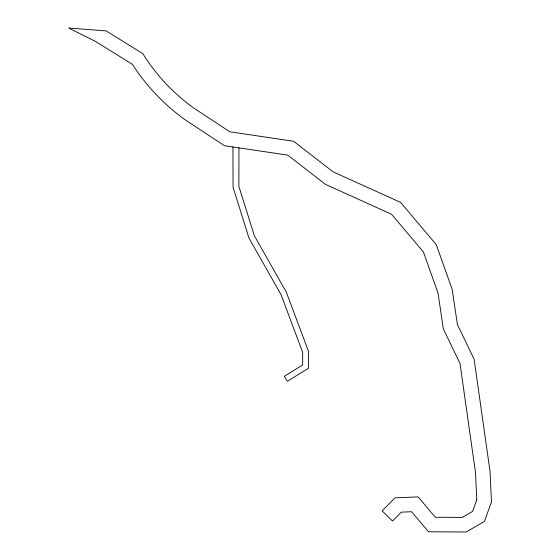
<?xml version="1.0" encoding="UTF-8"?>
<svg xmlns="http://www.w3.org/2000/svg" width="560" height="560" viewBox="0 0 560 560"><rect width="100%" height="100%" fill="white"/><g stroke="black" fill="none" stroke-linecap="round" stroke-linejoin="round"><path stroke-width="0.84" d="M238.938 147.868L238.875 186.361L254.345 235.732L286.335 292.173L308.476 351.288L308.476 368.27L287.343 381.276L284.291 376.32L302.652 365.015L302.652 352.345L281.043 294.644L248.976 238.063L233.044 187.243L232.932 146.972M476.777 499.688L472.591 511.448L462.308 517.412L435.323 517.251L418.117 496.895L394.989 497.84L382.158 510.825L392.518 521.066L401.317 512.155L411.593 511.735L428.526 531.776L466.193 532L484.519 521.36L491.456 501.865L490.014 471.191L474.124 359.233L457.401 324.492L452.207 289.499L436.24 244.587L400.603 202.398L332.969 171.759L293.664 141.288L229.824 131.789L193.914 108.157C173.523 93.604 156.065 74.97 142.863 53.676L106.113 30.905L68.544 28L95.242 41.3L132.349 64.288C146.37 86.072 164.577 105.147 185.682 120.169L224.504 145.719L287.749 155.127L325.395 184.317L391.601 214.305L423.409 251.958L438.011 293.041L443.324 328.811L460.005 363.482L475.503 472.584L476.777 499.688"/></g></svg>
